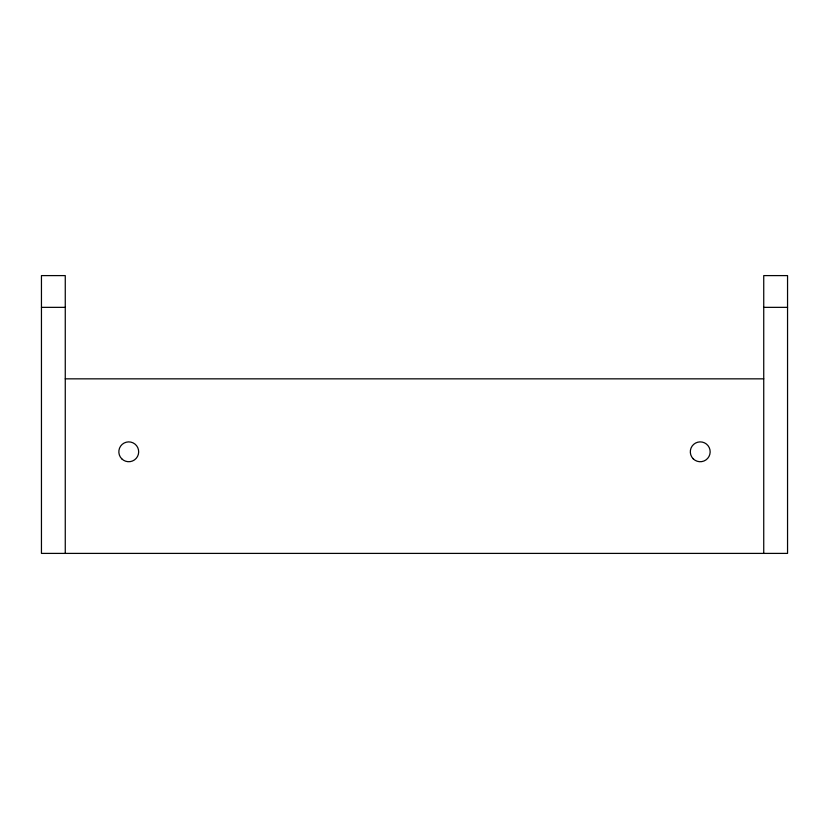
<?xml version="1.0" encoding="UTF-8"?>
<svg xmlns="http://www.w3.org/2000/svg" width="829" height="829" viewBox="0 0 829 829"><rect width="100%" height="100%" fill="white"/><g stroke="black" fill="none" stroke-linecap="round" stroke-linejoin="round"><path stroke-width="1.24" d="M41.45 307.352L65.263 307.352M763.737 307.352L787.55 307.352M65.263 378.843L763.737 378.843M763.737 553.399L763.737 275.601L787.55 275.601L787.55 553.399L41.45 553.399L41.45 275.601L65.263 275.601L65.263 553.399M121.749 458.82A9.917 9.917 0 0 0 138.339 454.375A9.917 9.917 0 0 0 126.195 442.22A9.917 9.917 0 0 0 121.749 458.82M693.22 458.82A9.917 9.917 0 0 0 709.821 454.375A9.917 9.917 0 0 0 697.676 442.22A9.917 9.917 0 0 0 693.22 458.82"/></g></svg>
